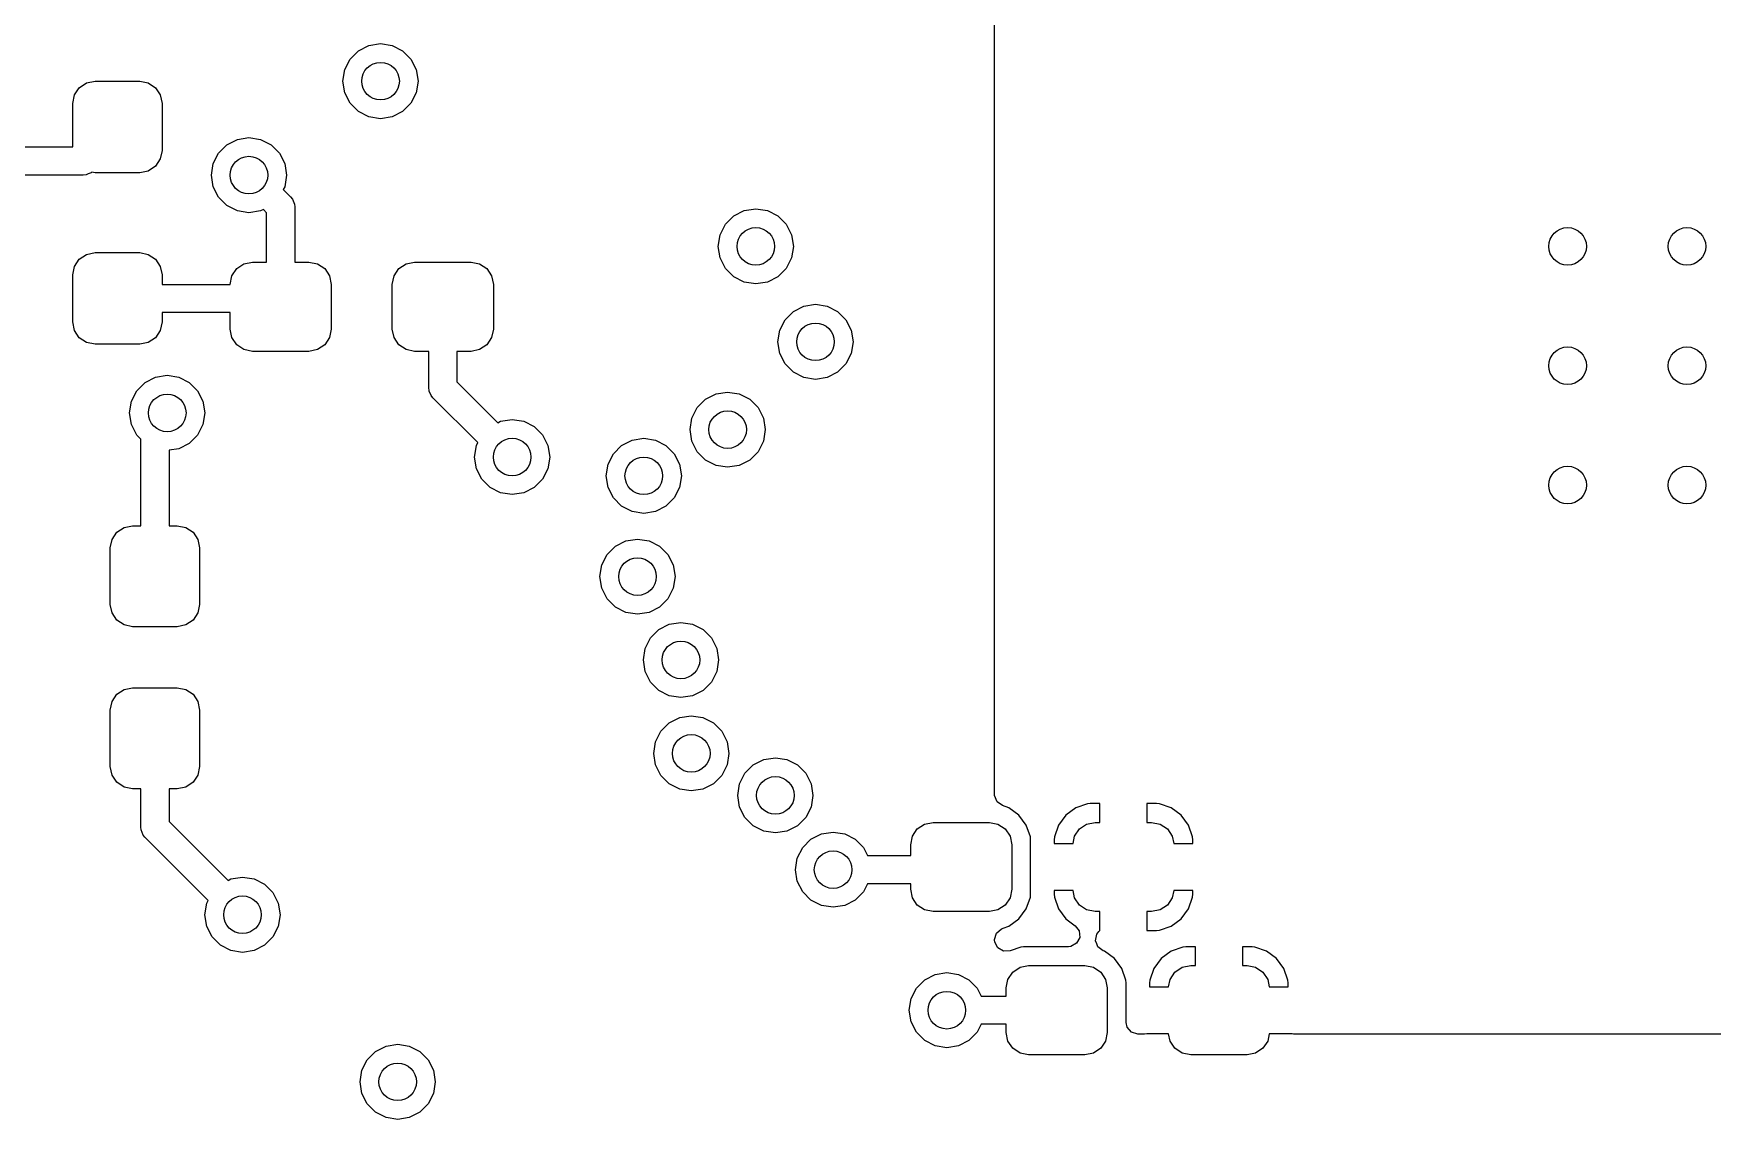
# Model space of a CAD drawing. Extents: x 116 to 183, y -110.2 to -37.6.
# Drawn here: x 131.51 to 149.37, y -79.65 to -68.09 of the extents above; entities that cross this region are included whole.
import ezdxf

# ---------------------------------------------------------------- set-up
doc = ezdxf.new("R2010")
doc.units = 0
doc.layers.add('BLACK', color=7, linetype='CONTINUOUS')

msp = doc.modelspace()

# ---------------------------------------------------------------- linework, layer by layer
at = {"layer": 'BLACK', "linetype": 'CONTINUOUS'}
for p, q in [((141.732, -76.000791), (141.732, -67.136926)), ((134.964886, -68.276393), (135.076393, -68.219577)), ((135.076393, -68.219577), (135.2, -68.2)), ((135.2, -68.2), (135.323607, -68.219577)), ((135.323607, -68.219577), (135.435114, -68.276393)), ((134.819577, -68.476393), (134.876393, -68.364886)), ((134.876393, -68.364886), (134.964886, -68.276393)), ((135.435114, -68.276393), (135.523607, -68.364886)), ((135.523607, -68.364886), (135.580423, -68.476393)), ((134.8, -68.6), (134.819577, -68.476393)), ((135.580423, -68.476393), (135.6, -68.6)), ((131.925, -68.8375), (131.943079, -68.746613)), ((131.943079, -68.746613), (131.994562, -68.669562)), ((131.994562, -68.669562), (132.071613, -68.618079)), ((132.071613, -68.618079), (132.1625, -68.6)), ((132.1625, -68.6), (132.6375, -68.6)), ((132.6375, -68.6), (132.728387, -68.618079)), ((132.728387, -68.618079), (132.805438, -68.669562)), ((132.805438, -68.669562), (132.856921, -68.746613)), ((132.856921, -68.746613), (132.875, -68.8375)), ((134.819577, -68.723607), (134.8, -68.6)), ((134.876393, -68.835114), (134.819577, -68.723607)), ((135.580423, -68.723607), (135.523607, -68.835114)), ((135.6, -68.6), (135.580423, -68.723607)), ((131.925, -69.3), (131.925, -68.8375)), ((132.875, -68.8375), (132.875, -69.3375)), ((134.964886, -68.923607), (134.876393, -68.835114)), ((135.076393, -68.980423), (134.964886, -68.923607)), ((135.435114, -68.923607), (135.323607, -68.980423)), ((135.523607, -68.835114), (135.435114, -68.923607)), ((135.2, -69), (135.076393, -68.980423)), ((135.323607, -68.980423), (135.2, -69)), ((133.476393, -69.364886), (133.564886, -69.276393)), ((133.564886, -69.276393), (133.676393, -69.219577)), ((133.676393, -69.219577), (133.8, -69.2)), ((133.8, -69.2), (133.923607, -69.219577)), ((133.923607, -69.219577), (134.035114, -69.276393)), ((134.035114, -69.276393), (134.123607, -69.364886)), ((131.33, -69.3), (131.925, -69.3)), ((132.856921, -69.428387), (132.805438, -69.505438)), ((132.875, -69.3375), (132.856921, -69.428387)), ((133.419577, -69.476393), (133.476393, -69.364886)), ((134.123607, -69.364886), (134.180423, -69.476393)), ((132.0375, -69.6), (131.33, -69.6)), ((132.066764, -69.597118), (132.0375, -69.6)), ((132.089161, -69.58784), (132.066764, -69.597118)), ((132.120835, -69.574721), (132.089161, -69.58784)), ((132.128689, -69.568274), (132.120835, -69.574721)), ((132.1625, -69.575), (132.128689, -69.568274)), ((132.6375, -69.575), (132.1625, -69.575)), ((132.728387, -69.556921), (132.6375, -69.575)), ((132.805438, -69.505438), (132.728387, -69.556921)), ((133.4, -69.6), (133.419577, -69.476393)), ((133.419577, -69.723607), (133.4, -69.6)), ((134.180423, -69.476393), (134.2, -69.6)), ((134.2, -69.6), (134.180423, -69.723607)), ((133.476393, -69.835114), (133.419577, -69.723607)), ((134.180423, -69.723607), (134.16534, -69.753208)), ((134.16534, -69.753208), (134.243566, -69.831434)), ((134.243566, -69.831434), (134.262221, -69.854165)), ((133.564886, -69.923607), (133.476393, -69.835114)), ((133.676393, -69.980423), (133.564886, -69.923607)), ((133.8, -70), (133.676393, -69.980423)), ((133.923607, -69.980423), (133.8, -70)), ((133.953208, -69.96534), (133.923607, -69.980423)), ((133.9875, -69.999632), (133.953208, -69.96534)), ((133.9875, -70.525), (133.9875, -69.999632)), ((134.262221, -69.854165), (134.269556, -69.871874)), ((134.269556, -69.871874), (134.284618, -69.908236)), ((134.284618, -69.908236), (134.2875, -69.9375)), ((134.2875, -69.9375), (134.2875, -70.525)), ((138.956886, -70.034393), (139.068393, -69.977577)), ((139.068393, -69.977577), (139.192, -69.958)), ((139.192, -69.958), (139.315607, -69.977577)), ((139.315607, -69.977577), (139.427114, -70.034393)), ((138.811577, -70.234393), (138.868393, -70.122886)), ((138.868393, -70.122886), (138.956886, -70.034393)), ((139.427114, -70.034393), (139.515607, -70.122886)), ((139.515607, -70.122886), (139.572423, -70.234393)), ((138.792, -70.358), (138.811577, -70.234393)), ((138.811577, -70.481607), (138.792, -70.358)), ((139.572423, -70.234393), (139.592, -70.358)), ((139.592, -70.358), (139.572423, -70.481607)), ((131.943079, -70.571613), (131.994562, -70.494562)), ((131.994562, -70.494562), (132.071613, -70.443079)), ((132.071613, -70.443079), (132.1625, -70.425)), ((132.1625, -70.425), (132.6375, -70.425)), ((132.6375, -70.425), (132.728387, -70.443079)), ((132.728387, -70.443079), (132.805438, -70.494562)), ((132.805438, -70.494562), (132.856921, -70.571613)), ((133.669562, -70.594562), (133.746613, -70.543079)), ((133.746613, -70.543079), (133.8375, -70.525)), ((133.8375, -70.525), (133.9875, -70.525)), ((134.2875, -70.525), (134.4375, -70.525)), ((134.4375, -70.525), (134.528387, -70.543079)), ((134.528387, -70.543079), (134.605438, -70.594562)), ((135.394562, -70.594562), (135.471613, -70.543079)), ((135.471613, -70.543079), (135.5625, -70.525)), ((135.5625, -70.525), (136.1625, -70.525)), ((136.1625, -70.525), (136.253387, -70.543079)), ((136.253387, -70.543079), (136.330438, -70.594562)), ((138.868393, -70.593114), (138.811577, -70.481607)), ((139.572423, -70.481607), (139.515607, -70.593114)), ((131.925, -70.6625), (131.943079, -70.571613)), ((131.925, -71.1625), (131.925, -70.6625)), ((132.856921, -70.571613), (132.875, -70.6625)), ((132.875, -70.6625), (132.875, -70.7625)), ((133.6, -70.7625), (133.618079, -70.671613)), ((133.618079, -70.671613), (133.669562, -70.594562)), ((134.605438, -70.594562), (134.656921, -70.671613)), ((134.656921, -70.671613), (134.675, -70.7625)), ((135.325, -70.7625), (135.343079, -70.671613)), ((135.343079, -70.671613), (135.394562, -70.594562)), ((136.330438, -70.594562), (136.381921, -70.671613)), ((136.381921, -70.671613), (136.4, -70.7625)), ((138.956886, -70.681607), (138.868393, -70.593114)), ((139.068393, -70.738423), (138.956886, -70.681607)), ((139.427114, -70.681607), (139.315607, -70.738423)), ((139.515607, -70.593114), (139.427114, -70.681607)), ((132.875, -70.7625), (133.6, -70.7625)), ((134.675, -70.7625), (134.675, -71.2375)), ((135.325, -71.2375), (135.325, -70.7625)), ((136.4, -70.7625), (136.4, -71.2375)), ((139.192, -70.758), (139.068393, -70.738423)), ((139.315607, -70.738423), (139.192, -70.758)), ((133.6, -71.0625), (132.875, -71.0625)), ((132.875, -71.0625), (132.875, -71.1625)), ((133.6, -71.2375), (133.6, -71.0625)), ((139.503393, -71.138886), (139.591886, -71.050393)), ((139.591886, -71.050393), (139.703393, -70.993577)), ((139.703393, -70.993577), (139.827, -70.974)), ((139.827, -70.974), (139.950607, -70.993577)), ((139.950607, -70.993577), (140.062114, -71.050393)), ((140.062114, -71.050393), (140.150607, -71.138886)), ((131.943079, -71.253387), (131.925, -71.1625)), ((131.994562, -71.330438), (131.943079, -71.253387)), ((132.856921, -71.253387), (132.805438, -71.330438)), ((132.875, -71.1625), (132.856921, -71.253387)), ((133.618079, -71.328387), (133.6, -71.2375)), ((134.675, -71.2375), (134.656921, -71.328387)), ((135.343079, -71.328387), (135.325, -71.2375)), ((136.4, -71.2375), (136.381921, -71.328387)), ((139.427, -71.374), (139.446577, -71.250393)), ((139.446577, -71.250393), (139.503393, -71.138886)), ((140.150607, -71.138886), (140.207423, -71.250393)), ((140.207423, -71.250393), (140.227, -71.374)), ((132.071613, -71.381921), (131.994562, -71.330438)), ((132.1625, -71.4), (132.071613, -71.381921)), ((132.6375, -71.4), (132.1625, -71.4)), ((132.728387, -71.381921), (132.6375, -71.4)), ((132.805438, -71.330438), (132.728387, -71.381921)), ((133.669562, -71.405438), (133.618079, -71.328387)), ((133.746613, -71.456921), (133.669562, -71.405438)), ((134.605438, -71.405438), (134.528387, -71.456921)), ((134.656921, -71.328387), (134.605438, -71.405438)), ((135.394562, -71.405438), (135.343079, -71.328387)), ((135.471613, -71.456921), (135.394562, -71.405438)), ((136.330438, -71.405438), (136.253387, -71.456921)), ((136.381921, -71.328387), (136.330438, -71.405438)), ((139.446577, -71.497607), (139.427, -71.374)), ((140.227, -71.374), (140.207423, -71.497607)), ((133.8375, -71.475), (133.746613, -71.456921)), ((134.4375, -71.475), (133.8375, -71.475)), ((134.528387, -71.456921), (134.4375, -71.475)), ((135.5625, -71.475), (135.471613, -71.456921)), ((135.7125, -71.475), (135.5625, -71.475)), ((135.7125, -71.8625), (135.7125, -71.475)), ((136.1625, -71.475), (136.0125, -71.475)), ((136.0125, -71.475), (136.0125, -71.800368)), ((136.253387, -71.456921), (136.1625, -71.475)), ((139.503393, -71.609114), (139.446577, -71.497607)), ((139.591886, -71.697607), (139.503393, -71.609114)), ((140.150607, -71.609114), (140.062114, -71.697607)), ((140.207423, -71.497607), (140.150607, -71.609114)), ((132.695217, -71.806724), (132.806724, -71.749908)), ((132.806724, -71.749908), (132.930331, -71.730331)), ((132.930331, -71.730331), (133.053938, -71.749908)), ((133.053938, -71.749908), (133.165445, -71.806724)), ((139.703393, -71.754423), (139.591886, -71.697607)), ((139.827, -71.774), (139.703393, -71.754423)), ((139.950607, -71.754423), (139.827, -71.774)), ((140.062114, -71.697607), (139.950607, -71.754423)), ((132.549908, -72.006724), (132.606724, -71.895217)), ((132.606724, -71.895217), (132.695217, -71.806724)), ((133.165445, -71.806724), (133.253938, -71.895217)), ((133.253938, -71.895217), (133.310754, -72.006724)), ((135.715382, -71.891764), (135.7125, -71.8625)), ((135.718794, -71.9), (135.715382, -71.891764)), ((135.737779, -71.945835), (135.718794, -71.9)), ((135.756434, -71.968566), (135.737779, -71.945835)), ((136.234659, -72.446791), (135.756434, -71.968566)), ((136.0125, -71.800368), (136.446791, -72.234659)), ((138.657326, -71.984643), (138.768833, -71.927827)), ((138.768833, -71.927827), (138.89244, -71.90825)), ((138.89244, -71.90825), (139.016047, -71.927827)), ((139.016047, -71.927827), (139.127554, -71.984643)), ((132.530331, -72.130331), (132.549908, -72.006724)), ((132.549908, -72.253938), (132.530331, -72.130331)), ((133.310754, -72.006724), (133.330331, -72.130331)), ((133.330331, -72.130331), (133.310754, -72.253938)), ((138.512017, -72.184643), (138.568833, -72.073136)), ((138.568833, -72.073136), (138.657326, -71.984643)), ((139.127554, -71.984643), (139.216047, -72.073136)), ((139.216047, -72.073136), (139.272863, -72.184643)), ((132.606724, -72.365445), (132.549908, -72.253938)), ((133.310754, -72.253938), (133.253938, -72.365445)), ((136.446791, -72.234659), (136.476393, -72.219577)), ((136.476393, -72.219577), (136.6, -72.2)), ((136.6, -72.2), (136.723607, -72.219577)), ((136.723607, -72.219577), (136.835114, -72.276393)), ((136.835114, -72.276393), (136.923607, -72.364886)), ((138.49244, -72.30825), (138.512017, -72.184643)), ((138.512017, -72.431857), (138.49244, -72.30825)), ((139.272863, -72.184643), (139.29244, -72.30825)), ((139.29244, -72.30825), (139.272863, -72.431857)), ((132.65, -72.408721), (132.606724, -72.365445)), ((132.65, -73.33), (132.65, -72.408721)), ((133.165445, -72.453938), (133.053938, -72.510754)), ((133.253938, -72.365445), (133.165445, -72.453938)), ((136.2, -72.6), (136.219577, -72.476393)), ((136.219577, -72.476393), (136.234659, -72.446791)), ((136.923607, -72.364886), (136.980423, -72.476393)), ((136.980423, -72.476393), (137, -72.6)), ((137.676393, -72.564886), (137.764886, -72.476393)), ((137.764886, -72.476393), (137.876393, -72.419577)), ((137.876393, -72.419577), (138, -72.4)), ((138, -72.4), (138.123607, -72.419577)), ((138.123607, -72.419577), (138.235114, -72.476393)), ((138.235114, -72.476393), (138.323607, -72.564886)), ((138.568833, -72.543364), (138.512017, -72.431857)), ((139.272863, -72.431857), (139.216047, -72.543364)), ((133.053938, -72.510754), (132.95, -72.527215)), ((132.95, -72.527215), (132.95, -73.33)), ((136.219577, -72.723607), (136.2, -72.6)), ((137, -72.6), (136.980423, -72.723607)), ((137.6, -72.8), (137.619577, -72.676393)), ((137.619577, -72.676393), (137.676393, -72.564886)), ((138.323607, -72.564886), (138.380423, -72.676393)), ((138.380423, -72.676393), (138.4, -72.8)), ((138.657326, -72.631857), (138.568833, -72.543364)), ((138.768833, -72.688673), (138.657326, -72.631857)), ((138.89244, -72.70825), (138.768833, -72.688673)), ((139.016047, -72.688673), (138.89244, -72.70825)), ((139.127554, -72.631857), (139.016047, -72.688673)), ((139.216047, -72.543364), (139.127554, -72.631857)), ((136.276393, -72.835114), (136.219577, -72.723607)), ((136.364886, -72.923607), (136.276393, -72.835114)), ((136.923607, -72.835114), (136.835114, -72.923607)), ((136.980423, -72.723607), (136.923607, -72.835114)), ((137.619577, -72.923607), (137.6, -72.8)), ((138.4, -72.8), (138.380423, -72.923607)), ((136.476393, -72.980423), (136.364886, -72.923607)), ((136.6, -73), (136.476393, -72.980423)), ((136.723607, -72.980423), (136.6, -73)), ((136.835114, -72.923607), (136.723607, -72.980423)), ((137.676393, -73.035114), (137.619577, -72.923607)), ((137.764886, -73.123607), (137.676393, -73.035114)), ((138.323607, -73.035114), (138.235114, -73.123607)), ((138.380423, -72.923607), (138.323607, -73.035114)), ((137.876393, -73.180423), (137.764886, -73.123607)), ((138, -73.2), (137.876393, -73.180423)), ((138.123607, -73.180423), (138, -73.2)), ((138.235114, -73.123607), (138.123607, -73.180423)), ((132.343079, -73.476613), (132.394562, -73.399562)), ((132.394562, -73.399562), (132.471613, -73.348079)), ((132.471613, -73.348079), (132.5625, -73.33)), ((132.5625, -73.33), (132.65, -73.33)), ((132.95, -73.33), (133.0375, -73.33)), ((133.0375, -73.33), (133.128387, -73.348079)), ((133.128387, -73.348079), (133.205438, -73.399562)), ((133.205438, -73.399562), (133.256921, -73.476613)), ((132.325, -73.5675), (132.343079, -73.476613)), ((132.325, -74.1675), (132.325, -73.5675)), ((133.256921, -73.476613), (133.275, -73.5675)), ((133.275, -73.5675), (133.275, -74.1675)), ((137.609716, -73.636931), (137.698209, -73.548438)), ((137.698209, -73.548438), (137.809716, -73.491622)), ((137.809716, -73.491622), (137.933323, -73.472045)), ((137.933323, -73.472045), (138.05693, -73.491622)), ((138.05693, -73.491622), (138.168437, -73.548438)), ((138.168437, -73.548438), (138.25693, -73.636931)), ((137.533323, -73.872045), (137.5529, -73.748438)), ((137.5529, -73.748438), (137.609716, -73.636931)), ((138.25693, -73.636931), (138.313746, -73.748438)), ((138.313746, -73.748438), (138.333323, -73.872045)), ((137.5529, -73.995652), (137.533323, -73.872045)), ((138.333323, -73.872045), (138.313746, -73.995652)), ((137.609716, -74.107159), (137.5529, -73.995652)), ((137.698209, -74.195652), (137.609716, -74.107159)), ((138.25693, -74.107159), (138.168437, -74.195652)), ((138.313746, -73.995652), (138.25693, -74.107159)), ((132.343079, -74.258387), (132.325, -74.1675)), ((132.394562, -74.335438), (132.343079, -74.258387)), ((133.256921, -74.258387), (133.205438, -74.335438)), ((133.275, -74.1675), (133.256921, -74.258387)), ((137.809716, -74.252468), (137.698209, -74.195652)), ((137.933323, -74.272045), (137.809716, -74.252468)), ((138.05693, -74.252468), (137.933323, -74.272045)), ((138.168437, -74.195652), (138.05693, -74.252468)), ((132.471613, -74.386921), (132.394562, -74.335438)), ((132.5625, -74.405), (132.471613, -74.386921)), ((133.0375, -74.405), (132.5625, -74.405)), ((133.128387, -74.386921), (133.0375, -74.405)), ((133.205438, -74.335438), (133.128387, -74.386921)), ((138.071835, -74.523751), (138.160328, -74.435258)), ((138.160328, -74.435258), (138.271835, -74.378442)), ((138.271835, -74.378442), (138.395442, -74.358865)), ((138.395442, -74.358865), (138.519049, -74.378442)), ((138.519049, -74.378442), (138.630556, -74.435258)), ((138.630556, -74.435258), (138.719049, -74.523751)), ((137.995442, -74.758865), (138.015019, -74.635258)), ((138.015019, -74.635258), (138.071835, -74.523751)), ((138.719049, -74.523751), (138.775865, -74.635258)), ((138.775865, -74.635258), (138.795442, -74.758865)), ((138.015019, -74.882472), (137.995442, -74.758865)), ((138.795442, -74.758865), (138.775865, -74.882472)), ((138.071835, -74.993979), (138.015019, -74.882472)), ((138.160328, -75.082472), (138.071835, -74.993979)), ((138.719049, -74.993979), (138.630556, -75.082472)), ((138.775865, -74.882472), (138.719049, -74.993979)), ((132.343079, -75.201613), (132.394562, -75.124562)), ((132.394562, -75.124562), (132.471613, -75.073079)), ((132.471613, -75.073079), (132.5625, -75.055)), ((132.5625, -75.055), (133.0375, -75.055)), ((133.0375, -75.055), (133.128387, -75.073079)), ((133.128387, -75.073079), (133.205438, -75.124562)), ((133.205438, -75.124562), (133.256921, -75.201613)), ((138.271835, -75.139288), (138.160328, -75.082472)), ((138.395442, -75.158865), (138.271835, -75.139288)), ((138.519049, -75.139288), (138.395442, -75.158865)), ((138.630556, -75.082472), (138.519049, -75.139288)), ((132.325, -75.2925), (132.343079, -75.201613)), ((132.325, -75.8925), (132.325, -75.2925)), ((133.256921, -75.201613), (133.275, -75.2925)), ((133.275, -75.2925), (133.275, -75.8925)), ((138.381964, -75.372362), (138.505571, -75.352785)), ((138.505571, -75.352785), (138.629178, -75.372362)), ((138.125148, -75.629178), (138.181964, -75.517671)), ((138.181964, -75.517671), (138.270457, -75.429178)), ((138.270457, -75.429178), (138.381964, -75.372362)), ((138.629178, -75.372362), (138.740685, -75.429178)), ((138.740685, -75.429178), (138.829178, -75.517671)), ((138.829178, -75.517671), (138.885994, -75.629178)), ((138.105571, -75.752785), (138.125148, -75.629178)), ((138.885994, -75.629178), (138.905571, -75.752785)), ((132.343079, -75.983387), (132.325, -75.8925)), ((133.275, -75.8925), (133.256921, -75.983387)), ((138.125148, -75.876392), (138.105571, -75.752785)), ((138.181964, -75.987899), (138.125148, -75.876392)), ((138.885994, -75.876392), (138.829178, -75.987899)), ((138.905571, -75.752785), (138.885994, -75.876392)), ((139.076393, -75.964886), (139.164886, -75.876393)), ((139.164886, -75.876393), (139.276393, -75.819577)), ((139.276393, -75.819577), (139.4, -75.8)), ((139.4, -75.8), (139.523607, -75.819577)), ((139.523607, -75.819577), (139.635114, -75.876393)), ((139.635114, -75.876393), (139.723607, -75.964886)), ((132.394562, -76.060438), (132.343079, -75.983387)), ((132.471613, -76.111921), (132.394562, -76.060438)), ((133.205438, -76.060438), (133.128387, -76.111921)), ((133.256921, -75.983387), (133.205438, -76.060438)), ((138.270457, -76.076392), (138.181964, -75.987899)), ((138.381964, -76.133208), (138.270457, -76.076392)), ((138.740685, -76.076392), (138.629178, -76.133208)), ((138.829178, -75.987899), (138.740685, -76.076392)), ((139, -76.2), (139.019577, -76.076393)), ((139.019577, -76.076393), (139.076393, -75.964886)), ((139.723607, -75.964886), (139.780423, -76.076393)), ((139.780423, -76.076393), (139.8, -76.2)), ((141.732, -76.191548), (141.732, -76.000791)), ((132.5625, -76.13), (132.471613, -76.111921)), ((132.65, -76.13), (132.5625, -76.13)), ((132.65, -76.539), (132.65, -76.13)), ((133.0375, -76.13), (132.95, -76.13)), ((132.95, -76.13), (132.95, -76.476868)), ((133.128387, -76.111921), (133.0375, -76.13)), ((138.505571, -76.152785), (138.381964, -76.133208)), ((138.629178, -76.133208), (138.505571, -76.152785)), ((139.019577, -76.323607), (139, -76.2)), ((139.8, -76.2), (139.780423, -76.323607)), ((141.732522, -76.202915), (141.732, -76.191548)), ((141.758269, -76.267868), (141.732522, -76.202915)), ((139.076393, -76.435114), (139.019577, -76.323607)), ((139.164886, -76.523607), (139.076393, -76.435114)), ((139.723607, -76.435114), (139.635114, -76.523607)), ((139.780423, -76.323607), (139.723607, -76.435114)), ((141.815045, -76.308589), (141.758269, -76.267868)), ((141.884475, -76.332884), (141.815045, -76.308589)), ((141.99071, -76.411288), (141.884475, -76.332884)), ((141.990711, -76.411289), (141.99071, -76.411288)), ((142.069115, -76.517523), (141.990711, -76.411289)), ((142.489646, -76.411646), (142.411329, -76.517762)), ((142.595762, -76.333329), (142.489646, -76.411646)), ((142.720237, -76.289772), (142.595762, -76.333329)), ((142.720249, -76.28977), (142.720237, -76.289772)), ((142.749792, -76.287), (142.720249, -76.28977)), ((142.8525, -76.287), (142.749792, -76.287)), ((142.8525, -76.487), (142.8525, -76.287)), ((143.455208, -76.287), (143.3525, -76.287)), ((143.3525, -76.287), (143.3525, -76.487)), ((143.48475, -76.28977), (143.455208, -76.287)), ((143.484762, -76.289772), (143.48475, -76.28977)), ((143.609237, -76.333329), (143.484762, -76.289772)), ((143.715353, -76.411646), (143.609237, -76.333329)), ((143.79367, -76.517762), (143.715353, -76.411646)), ((132.652882, -76.568263), (132.65, -76.539)), ((132.675279, -76.622335), (132.652882, -76.568263)), ((132.95, -76.476868), (133.577791, -77.104659)), ((139.276393, -76.580423), (139.164886, -76.523607)), ((139.4, -76.6), (139.276393, -76.580423)), ((139.523607, -76.580423), (139.4, -76.6)), ((139.635114, -76.523607), (139.523607, -76.580423)), ((139.778977, -76.666851), (139.890484, -76.610035)), ((139.890484, -76.610035), (140.014091, -76.590458)), ((140.014091, -76.590458), (140.137698, -76.610035)), ((140.137698, -76.610035), (140.249205, -76.666851)), ((140.858079, -76.633613), (140.909562, -76.556562)), ((140.909562, -76.556562), (140.986613, -76.505079)), ((140.986613, -76.505079), (141.0775, -76.487)), ((141.0775, -76.487), (141.6775, -76.487)), ((141.6775, -76.487), (141.768387, -76.505079)), ((141.768387, -76.505079), (141.845438, -76.556562)), ((141.845438, -76.556562), (141.896921, -76.633613)), ((142.112725, -76.64215), (142.069115, -76.517523)), ((142.411329, -76.517762), (142.367772, -76.642237)), ((142.583079, -76.633613), (142.634562, -76.556562)), ((142.634562, -76.556562), (142.711613, -76.505079)), ((142.711613, -76.505079), (142.8025, -76.487)), ((142.8025, -76.487), (142.8525, -76.487)), ((143.3525, -76.487), (143.4025, -76.487)), ((143.4025, -76.487), (143.493387, -76.505079)), ((143.493387, -76.505079), (143.570438, -76.556562)), ((143.570438, -76.556562), (143.621921, -76.633613)), ((143.837227, -76.642237), (143.79367, -76.517762)), ((132.693934, -76.645066), (132.675279, -76.622335)), ((133.365659, -77.316791), (132.693934, -76.645066)), ((139.633668, -76.866851), (139.690484, -76.755344)), ((139.690484, -76.755344), (139.778977, -76.666851)), ((140.249205, -76.666851), (140.337698, -76.755344)), ((140.337698, -76.755344), (140.381066, -76.840458)), ((140.84, -76.7245), (140.858079, -76.633613)), ((140.84, -76.840458), (140.84, -76.7245)), ((141.896921, -76.633613), (141.915, -76.7245)), ((141.915, -76.7245), (141.915, -77.1995)), ((142.114759, -76.663844), (142.112725, -76.64215)), ((142.1155, -76.671744), (142.114759, -76.663844)), ((142.1155, -76.671791), (142.1155, -76.671744)), ((142.1155, -77.252256), (142.1155, -76.671791)), ((142.36777, -76.642249), (142.365, -76.671791)), ((142.365, -76.671791), (142.365, -76.712)), ((142.365, -76.712), (142.567486, -76.712)), ((142.367772, -76.642237), (142.36777, -76.642249)), ((142.567486, -76.712), (142.583079, -76.633613)), ((143.621921, -76.633613), (143.637514, -76.712)), ((143.637514, -76.712), (143.84, -76.712)), ((143.837229, -76.642249), (143.837227, -76.642237)), ((143.84, -76.671791), (143.837229, -76.642249)), ((143.84, -76.706208), (143.84, -76.671791)), ((143.84, -76.712), (143.84, -76.706208)), ((139.614091, -76.990458), (139.633668, -76.866851)), ((140.381066, -76.840458), (140.84, -76.840458)), ((133.577791, -77.104659), (133.607393, -77.089577)), ((133.607393, -77.089577), (133.731, -77.07)), ((133.731, -77.07), (133.854607, -77.089577)), ((133.854607, -77.089577), (133.966114, -77.146393)), ((133.966114, -77.146393), (134.054607, -77.234886)), ((139.633668, -77.114065), (139.614091, -76.990458)), ((139.690484, -77.225572), (139.633668, -77.114065)), ((140.381066, -77.140458), (140.337698, -77.225572)), ((140.84, -77.140458), (140.381066, -77.140458)), ((140.84, -77.1995), (140.84, -77.140458)), ((133.350577, -77.346393), (133.365659, -77.316791)), ((134.054607, -77.234886), (134.111423, -77.346393)), ((139.778977, -77.314065), (139.690484, -77.225572)), ((139.890484, -77.370881), (139.778977, -77.314065)), ((140.249205, -77.314065), (140.137698, -77.370881)), ((140.337698, -77.225572), (140.249205, -77.314065)), ((140.858079, -77.290387), (140.84, -77.1995)), ((140.909562, -77.367438), (140.858079, -77.290387)), ((141.896921, -77.290387), (141.845438, -77.367438)), ((141.915, -77.1995), (141.896921, -77.290387)), ((142.069116, -77.406475), (142.112725, -77.281849)), ((142.112725, -77.281849), (142.1155, -77.252256)), ((142.567486, -77.212), (142.365, -77.212)), ((142.365, -77.212), (142.365, -77.252208)), ((142.365, -77.252208), (142.36777, -77.28175)), ((142.36777, -77.28175), (142.367772, -77.281762)), ((142.367772, -77.281762), (142.411329, -77.406237)), ((142.583079, -77.290387), (142.567486, -77.212)), ((142.634562, -77.367438), (142.583079, -77.290387)), ((143.621921, -77.290387), (143.570438, -77.367438)), ((143.637514, -77.212), (143.621921, -77.290387)), ((143.84, -77.212), (143.637514, -77.212)), ((143.79367, -77.406237), (143.837227, -77.281762)), ((143.837227, -77.281762), (143.837229, -77.28175)), ((143.837229, -77.28175), (143.84, -77.252208)), ((143.84, -77.252208), (143.84, -77.212)), ((133.331, -77.47), (133.350577, -77.346393)), ((133.350577, -77.593607), (133.331, -77.47)), ((134.111423, -77.346393), (134.131, -77.47)), ((134.131, -77.47), (134.111423, -77.593607)), ((140.014091, -77.390458), (139.890484, -77.370881)), ((140.137698, -77.370881), (140.014091, -77.390458)), ((140.986613, -77.418921), (140.909562, -77.367438)), ((141.0775, -77.437), (140.986613, -77.418921)), ((141.6775, -77.437), (141.0775, -77.437)), ((141.768387, -77.418921), (141.6775, -77.437)), ((141.845438, -77.367438), (141.768387, -77.418921)), ((141.990711, -77.512711), (142.069116, -77.406475)), ((142.411329, -77.406237), (142.489647, -77.512355)), ((142.711613, -77.418921), (142.634562, -77.367438)), ((142.8025, -77.437), (142.711613, -77.418921)), ((142.8525, -77.437), (142.8025, -77.437)), ((142.8525, -77.636999), (142.8525, -77.437)), ((143.4025, -77.437), (143.3525, -77.437)), ((143.3525, -77.437), (143.3525, -77.637)), ((143.493387, -77.418921), (143.4025, -77.437)), ((143.570438, -77.367438), (143.493387, -77.418921)), ((143.715353, -77.512353), (143.79367, -77.406237)), ((133.407393, -77.705114), (133.350577, -77.593607)), ((134.111423, -77.593607), (134.054607, -77.705114)), ((141.732, -77.732452), (141.751685, -77.665413)), ((141.751685, -77.665413), (141.804489, -77.619658)), ((141.804489, -77.619658), (141.815045, -77.615411)), ((141.815045, -77.615411), (141.822856, -77.612677)), ((141.822856, -77.612677), (141.884475, -77.591116)), ((141.884475, -77.591116), (141.990711, -77.512711)), ((142.489647, -77.512355), (142.590422, -77.58673)), ((142.590422, -77.58673), (142.632673, -77.642377)), ((142.632673, -77.642377), (142.638132, -77.712033)), ((142.805795, -77.74695), (142.819254, -77.678389)), ((142.819254, -77.678389), (142.841593, -77.647906)), ((142.841593, -77.647906), (142.852499, -77.637)), ((142.852499, -77.637), (142.8525, -77.636999)), ((143.3525, -77.637), (143.455208, -77.637)), ((143.455208, -77.637), (143.48475, -77.634229)), ((143.48475, -77.634229), (143.484762, -77.634227)), ((143.484762, -77.634227), (143.609237, -77.59067)), ((143.609237, -77.59067), (143.715353, -77.512353)), ((133.495886, -77.793607), (133.407393, -77.705114)), ((133.607393, -77.850423), (133.495886, -77.793607)), ((133.731, -77.87), (133.607393, -77.850423)), ((133.854607, -77.850423), (133.731, -77.87)), ((133.966114, -77.793607), (133.854607, -77.850423)), ((134.054607, -77.705114), (133.966114, -77.793607)), ((141.732, -77.736193), (141.732, -77.732452)), ((141.734322, -77.760075), (141.732, -77.736193)), ((141.766549, -77.822068), (141.734322, -77.760075)), ((141.827177, -77.856797), (141.766549, -77.822068)), ((141.896955, -77.853234), (141.827177, -77.856797)), ((142.011148, -77.813274), (141.896955, -77.853234)), ((142.01115, -77.813274), (142.011148, -77.813274)), ((142.04074, -77.8105), (142.01115, -77.813274)), ((142.516789, -77.8105), (142.04074, -77.8105)), ((142.543971, -77.807484), (142.516789, -77.8105)), ((142.605065, -77.773583), (142.543971, -77.807484)), ((142.638132, -77.712033), (142.605065, -77.773583)), ((142.818415, -77.778791), (142.805795, -77.74695)), ((142.831539, -77.811904), (142.818415, -77.778791)), ((142.888314, -77.852628), (142.831539, -77.811904)), ((142.900475, -77.856884), (142.888314, -77.852628)), ((143.00671, -77.935288), (142.900475, -77.856884)), ((143.611762, -77.857329), (143.505646, -77.935646)), ((143.736237, -77.813772), (143.611762, -77.857329)), ((143.736249, -77.81377), (143.736237, -77.813772)), ((143.765792, -77.811), (143.736249, -77.81377)), ((143.8685, -77.811), (143.765792, -77.811)), ((143.8685, -78.011), (143.8685, -77.811)), ((144.471208, -77.811), (144.3685, -77.811)), ((144.3685, -77.811), (144.3685, -78.011)), ((144.50075, -77.81377), (144.471208, -77.811)), ((144.500762, -77.813772), (144.50075, -77.81377)), ((144.625237, -77.857329), (144.500762, -77.813772)), ((144.731353, -77.935646), (144.625237, -77.857329)), ((141.925562, -78.080562), (142.002613, -78.029079)), ((142.002613, -78.029079), (142.0935, -78.011)), ((142.0935, -78.011), (142.6935, -78.011)), ((142.6935, -78.011), (142.784387, -78.029079)), ((142.784387, -78.029079), (142.861438, -78.080562)), ((143.006711, -77.935289), (143.00671, -77.935288)), ((143.085115, -78.041523), (143.006711, -77.935289)), ((143.128725, -78.16615), (143.085115, -78.041523)), ((143.427329, -78.041762), (143.383772, -78.166237)), ((143.505646, -77.935646), (143.427329, -78.041762)), ((143.650562, -78.080562), (143.727613, -78.029079)), ((143.727613, -78.029079), (143.8185, -78.011)), ((143.8185, -78.011), (143.8685, -78.011)), ((144.3685, -78.011), (144.4185, -78.011)), ((144.4185, -78.011), (144.509387, -78.029079)), ((144.509387, -78.029079), (144.586438, -78.080562)), ((144.80967, -78.041762), (144.731353, -77.935646)), ((144.853227, -78.166237), (144.80967, -78.041762)), ((140.900393, -78.250886), (140.988886, -78.162393)), ((140.988886, -78.162393), (141.100393, -78.105577)), ((141.100393, -78.105577), (141.224, -78.086)), ((141.224, -78.086), (141.347607, -78.105577)), ((141.347607, -78.105577), (141.459114, -78.162393)), ((141.459114, -78.162393), (141.547607, -78.250886)), ((141.856, -78.2485), (141.874079, -78.157613)), ((141.874079, -78.157613), (141.925562, -78.080562)), ((142.861438, -78.080562), (142.912921, -78.157613)), ((142.912921, -78.157613), (142.931, -78.2485)), ((143.1315, -78.195739), (143.128725, -78.16615)), ((143.1315, -78.195791), (143.1315, -78.195739)), ((143.1315, -78.616), (143.1315, -78.195791)), ((143.38377, -78.166249), (143.381, -78.195791)), ((143.381, -78.195791), (143.381, -78.236)), ((143.383772, -78.166237), (143.38377, -78.166249)), ((143.583486, -78.236), (143.599079, -78.157613)), ((143.599079, -78.157613), (143.650562, -78.080562)), ((144.586438, -78.080562), (144.637921, -78.157613)), ((144.637921, -78.157613), (144.653514, -78.236)), ((144.853229, -78.166249), (144.853227, -78.166237)), ((144.856, -78.195791), (144.853229, -78.166249)), ((144.856, -78.236), (144.856, -78.195791)), ((140.824, -78.486), (140.843577, -78.362393)), ((140.843577, -78.362393), (140.900393, -78.250886)), ((141.547607, -78.250886), (141.590975, -78.336)), ((141.590975, -78.336), (141.856, -78.336)), ((141.856, -78.336), (141.856, -78.2485)), ((142.931, -78.2485), (142.931, -78.7235)), ((143.381, -78.236), (143.583486, -78.236)), ((144.653514, -78.236), (144.856, -78.236)), ((140.843577, -78.609607), (140.824, -78.486)), ((140.900393, -78.721114), (140.843577, -78.609607)), ((140.988886, -78.809607), (140.900393, -78.721114)), ((141.547607, -78.721114), (141.459114, -78.809607)), ((141.590975, -78.636), (141.547607, -78.721114)), ((141.856, -78.636), (141.590975, -78.636)), ((141.856, -78.7235), (141.856, -78.636)), ((141.874079, -78.814387), (141.856, -78.7235)), ((142.931, -78.7235), (142.912921, -78.814387)), ((143.142706, -78.667511), (143.1315, -78.616)), ((143.188461, -78.720315), (143.142706, -78.667511)), ((143.2555, -78.74), (143.188461, -78.720315)), ((143.325638, -78.74), (143.2555, -78.74)), ((143.351996, -78.737166), (143.325638, -78.74)), ((143.354131, -78.736), (143.351996, -78.737166)), ((143.583486, -78.736), (143.354131, -78.736)), ((143.599079, -78.814387), (143.583486, -78.736)), ((144.653514, -78.736), (144.637921, -78.814387)), ((144.89774, -78.736), (144.653514, -78.736)), ((144.911362, -78.74), (144.89774, -78.736)), ((153.156176, -78.74), (144.911362, -78.74)), ((135.058393, -79.012886), (135.146886, -78.924393)), ((135.146886, -78.924393), (135.258393, -78.867577)), ((135.258393, -78.867577), (135.382, -78.848)), ((135.382, -78.848), (135.505607, -78.867577)), ((135.505607, -78.867577), (135.617114, -78.924393)), ((135.617114, -78.924393), (135.705607, -79.012886)), ((141.100393, -78.866423), (140.988886, -78.809607)), ((141.224, -78.886), (141.100393, -78.866423)), ((141.347607, -78.866423), (141.224, -78.886)), ((141.459114, -78.809607), (141.347607, -78.866423)), ((141.925562, -78.891438), (141.874079, -78.814387)), ((142.002613, -78.942921), (141.925562, -78.891438)), ((142.861438, -78.891438), (142.784387, -78.942921)), ((142.912921, -78.814387), (142.861438, -78.891438)), ((143.650562, -78.891438), (143.599079, -78.814387)), ((143.727613, -78.942921), (143.650562, -78.891438)), ((144.586438, -78.891438), (144.509387, -78.942921)), ((144.637921, -78.814387), (144.586438, -78.891438)), ((135.001577, -79.124393), (135.058393, -79.012886)), ((135.705607, -79.012886), (135.762423, -79.124393)), ((142.0935, -78.961), (142.002613, -78.942921)), ((142.6935, -78.961), (142.0935, -78.961)), ((142.784387, -78.942921), (142.6935, -78.961)), ((143.8185, -78.961), (143.727613, -78.942921)), ((144.4185, -78.961), (143.8185, -78.961)), ((144.509387, -78.942921), (144.4185, -78.961)), ((134.982, -79.248), (135.001577, -79.124393)), ((135.001577, -79.371607), (134.982, -79.248)), ((135.762423, -79.124393), (135.782, -79.248)), ((135.782, -79.248), (135.762423, -79.371607)), ((135.058393, -79.483114), (135.001577, -79.371607)), ((135.762423, -79.371607), (135.705607, -79.483114)), ((135.146886, -79.571607), (135.058393, -79.483114)), ((135.258393, -79.628423), (135.146886, -79.571607)), ((135.382, -79.648), (135.258393, -79.628423)), ((135.505607, -79.628423), (135.382, -79.648)), ((135.617114, -79.571607), (135.505607, -79.628423)), ((135.705607, -79.483114), (135.617114, -79.571607))]:
    msp.add_line(p, q, dxfattribs=at)
at = {"layer": 'BLACK'}
for centre in [(135.2, -68.6), (133.8, -69.6), (139.192, -70.358), (147.828, -70.358), (149.098, -70.358), (139.827, -71.374), (147.828, -71.628), (149.098, -71.628), (132.930331, -72.130331), (138.89244, -72.30825), (136.6, -72.6), (138, -72.8), (147.828, -72.898), (149.098, -72.898), (137.933323, -73.872045), (138.395442, -74.758865), (138.505571, -75.752785), (139.4, -76.2), (140.014091, -76.990458), (133.731, -77.47), (141.224, -78.486), (135.382, -79.248)]:
    msp.add_circle(centre, 0.2, dxfattribs=at)
msp.add_arc((149.450502, -71.074296), 33.5, 0, 180, dxfattribs=at)

doc.saveas('drawing.dxf')
